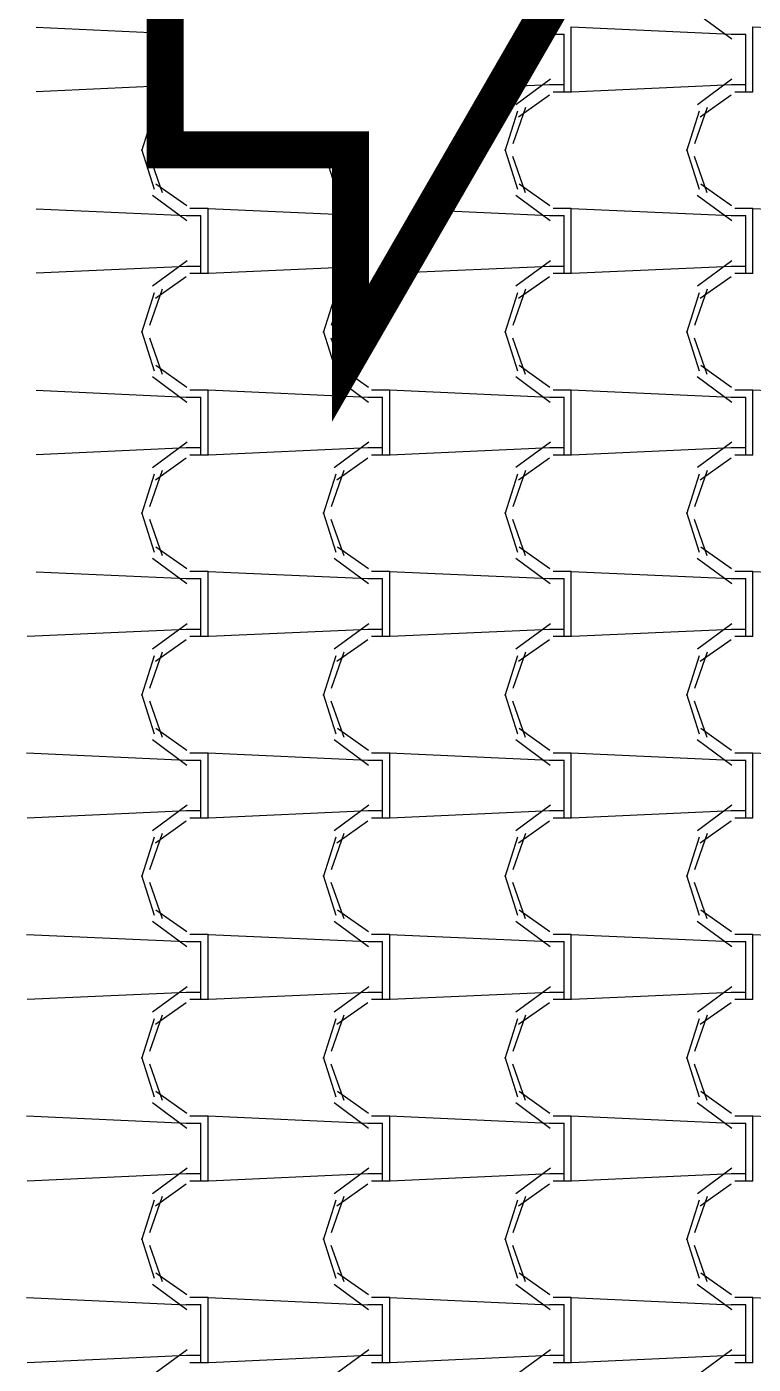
# Model space of a CAD drawing. Header units: millimetres. Extents: x -336 to -33, y -135 to 770.
# Drawn here: x -175.551 to -174.351, y 736.378 to 738.589 of the extents above; entities that cross this region are included whole.
import ezdxf

# ---------------------------------------------------------------- set-up
doc = ezdxf.new("R2010")
doc.units = ezdxf.units.MM
doc.header["$LTSCALE"] = 50
doc.header["$MEASUREMENT"] = 0
doc.layers.get('0').update_dxf_attribs({"linetype": 'CONTINUOUS'})
doc.layers.add('-HIDRO', color=8, linetype='CONTINUOUS')

# ---------------------------------------------------------------- blocks, each defined once
blk = doc.blocks.new('Seta')
at = {"const_width": 2}
blk.add_lwpolyline([(10, 15), (10, 25.981), (25, 0), (10, -25.981), (10, -15), (0, -15), (0, 15)], close=True, dxfattribs=at)

msp = doc.modelspace()

# ---------------------------------------------------------------- linework, layer by layer
at = {"layer": '-HIDRO', "linetype": 'Continuous'}
for p, q in [((-174.4436, 738.6103), (-174.3866, 738.5683)), ((-175.3224, 738.5774), (-175.5356, 738.5871)), ((-174.6878, 738.5758), (-174.712, 738.5769)), ((-174.7079, 738.584), (-174.6866, 738.5683)), ((-174.6877, 738.5765), (-174.6637, 738.5765)), ((-174.6637, 738.4925), (-174.6637, 738.5765)), ((-174.3878, 738.5758), (-174.6518, 738.5878)), ((-174.6517, 738.4925), (-174.6517, 738.5885)), ((-174.3877, 738.5765), (-174.3637, 738.5765)), ((-174.3637, 738.4925), (-174.3637, 738.5765)), ((-174.0878, 738.5758), (-174.3518, 738.5878)), ((-174.3517, 738.4925), (-174.3517, 738.5885)), ((-175.3224, 738.4909), (-175.5356, 738.4812)), ((-174.6867, 738.4925), (-174.7627, 738.4891)), ((-174.6863, 738.5017), (-174.7433, 738.4597)), ((-174.6637, 738.4925), (-174.6877, 738.4925)), ((-174.6637, 738.4805), (-174.6637, 738.4925)), ((-174.6517, 738.4805), (-174.6517, 738.4925)), ((-174.3867, 738.4925), (-174.6507, 738.4805)), ((-174.3863, 738.5017), (-174.4433, 738.4597)), ((-174.3637, 738.4925), (-174.3877, 738.4925)), ((-174.3637, 738.4805), (-174.3637, 738.4925)), ((-174.3517, 738.4805), (-174.3517, 738.4925)), ((-175.3224, 738.4752), (-175.3433, 738.4597)), ((-174.6878, 738.4753), (-174.7388, 738.4393)), ((-174.6517, 738.4805), (-174.6817, 738.4805)), ((-174.3878, 738.4753), (-174.4388, 738.4393)), ((-174.3517, 738.4805), (-174.3817, 738.4805)), ((-175.3405, 738.4489), (-175.3615, 738.3829)), ((-175.3275, 738.4549), (-175.3485, 738.3949)), ((-175.3224, 738.4508), (-175.3387, 738.4393)), ((-174.7405, 738.4489), (-174.7615, 738.3829)), ((-174.7275, 738.4549), (-174.7485, 738.3949)), ((-174.4405, 738.4489), (-174.4615, 738.3829)), ((-174.4275, 738.4549), (-174.4485, 738.3949)), ((-175.3616, 738.3861), (-175.3406, 738.3201)), ((-175.3487, 738.3745), (-175.3277, 738.3145)), ((-175.0608, 738.3849), (-175.0615, 738.3829)), ((-175.0613, 738.3849), (-175.0406, 738.3201)), ((-175.0487, 738.3745), (-175.0277, 738.3145)), ((-174.7616, 738.3861), (-174.7406, 738.3201)), ((-174.7487, 738.3745), (-174.7277, 738.3145)), ((-174.4616, 738.3861), (-174.4406, 738.3201)), ((-174.4487, 738.3745), (-174.4277, 738.3145)), ((-175.3436, 738.3103), (-175.2866, 738.2683)), ((-175.338, 738.3291), (-175.287, 738.2931)), ((-175.0436, 738.3103), (-175.0166, 738.2905)), ((-175.038, 738.3291), (-175.0166, 738.314)), ((-174.7436, 738.3103), (-174.6866, 738.2683)), ((-174.738, 738.3291), (-174.687, 738.2931)), ((-174.4436, 738.3103), (-174.3866, 738.2683)), ((-174.438, 738.3291), (-174.387, 738.2931)), ((-175.2878, 738.2758), (-175.5356, 738.2871)), ((-175.2817, 738.2885), (-175.2517, 738.2885)), ((-175.0166, 738.2771), (-175.2518, 738.2878)), ((-175.2517, 738.1925), (-175.2517, 738.2885)), ((-174.6817, 738.2885), (-174.6517, 738.2885)), ((-174.3878, 738.2758), (-174.6518, 738.2878)), ((-174.6517, 738.1925), (-174.6517, 738.2885)), ((-174.3817, 738.2885), (-174.3517, 738.2885)), ((-174.0878, 738.2758), (-174.3518, 738.2878)), ((-174.3517, 738.1925), (-174.3517, 738.2885)), ((-175.2877, 738.2765), (-175.2637, 738.2765)), ((-175.2637, 738.1925), (-175.2637, 738.2765)), ((-174.6878, 738.2758), (-174.8807, 738.2846)), ((-174.6877, 738.2765), (-174.6637, 738.2765)), ((-174.6637, 738.1925), (-174.6637, 738.2765)), ((-174.3877, 738.2765), (-174.3637, 738.2765)), ((-174.3637, 738.1925), (-174.3637, 738.2765)), ((-175.2863, 738.2017), (-175.3433, 738.1597)), ((-174.6863, 738.2017), (-174.7433, 738.1597)), ((-174.3863, 738.2018), (-174.4433, 738.1598)), ((-175.2867, 738.1925), (-175.5356, 738.1812)), ((-175.2878, 738.1753), (-175.3388, 738.1393)), ((-175.2637, 738.1925), (-175.2877, 738.1925)), ((-175.2517, 738.1805), (-175.2817, 738.1805)), ((-175.2637, 738.1805), (-175.2637, 738.1925)), ((-175.2517, 738.1805), (-175.2517, 738.1925)), ((-175.0166, 738.1912), (-175.2507, 738.1805)), ((-175.0166, 738.1794), (-175.0433, 738.1597)), ((-174.6867, 738.1925), (-174.9405, 738.181)), ((-174.6878, 738.1753), (-174.7388, 738.1393)), ((-174.6637, 738.1925), (-174.6877, 738.1925)), ((-174.6517, 738.1805), (-174.6817, 738.1805)), ((-174.6637, 738.1805), (-174.6637, 738.1925)), ((-174.6517, 738.1805), (-174.6517, 738.1925)), ((-174.3867, 738.1925), (-174.6507, 738.1805)), ((-174.3878, 738.1753), (-174.4388, 738.1393)), ((-174.3637, 738.1925), (-174.3877, 738.1925)), ((-174.3517, 738.1805), (-174.3817, 738.1805)), ((-174.3637, 738.1805), (-174.3637, 738.1925)), ((-174.3517, 738.1805), (-174.3517, 738.1925)), ((-175.3275, 738.1549), (-175.3485, 738.0949)), ((-175.0275, 738.1549), (-175.0485, 738.0949)), ((-175.0166, 738.1549), (-175.0388, 738.1393)), ((-174.7275, 738.1549), (-174.7485, 738.0949)), ((-174.4275, 738.1549), (-174.4485, 738.0949)), ((-175.3405, 738.1489), (-175.3615, 738.0829)), ((-175.0405, 738.1489), (-175.0615, 738.0829)), ((-174.7405, 738.1489), (-174.7615, 738.0829)), ((-174.4405, 738.1489), (-174.4615, 738.0829)), ((-175.3616, 738.0861), (-175.3406, 738.0201)), ((-175.3487, 738.0745), (-175.3277, 738.0145)), ((-175.0616, 738.0861), (-175.0406, 738.0201)), ((-175.0487, 738.0745), (-175.0277, 738.0145)), ((-174.7616, 738.0861), (-174.7406, 738.0201)), ((-174.7487, 738.0745), (-174.7277, 738.0145)), ((-174.4616, 738.0861), (-174.4406, 738.0201)), ((-174.4487, 738.0745), (-174.4277, 738.0145)), ((-175.338, 738.0291), (-175.287, 737.9931)), ((-175.038, 738.0291), (-174.987, 737.9931)), ((-174.738, 738.0291), (-174.687, 737.9931)), ((-174.438, 738.0291), (-174.387, 737.9931)), ((-175.3436, 738.0103), (-175.2866, 737.9683)), ((-175.0436, 738.0103), (-174.9866, 737.9683)), ((-174.7436, 738.0103), (-174.6866, 737.9683)), ((-174.4436, 738.0103), (-174.3866, 737.9683)), ((-175.2878, 737.9758), (-175.5356, 737.9871)), ((-175.2877, 737.9765), (-175.2637, 737.9765)), ((-175.2817, 737.9885), (-175.2517, 737.9885)), ((-175.2637, 737.8925), (-175.2637, 737.9765)), ((-174.9878, 737.9758), (-175.2518, 737.9878)), ((-175.2517, 737.8925), (-175.2517, 737.9885)), ((-174.9877, 737.9765), (-174.9637, 737.9765)), ((-174.9817, 737.9885), (-174.9517, 737.9885)), ((-174.9637, 737.8925), (-174.9637, 737.9765)), ((-174.6878, 737.9758), (-174.9518, 737.9878)), ((-174.9517, 737.8925), (-174.9517, 737.9885)), ((-174.6877, 737.9765), (-174.6637, 737.9765)), ((-174.6817, 737.9885), (-174.6517, 737.9885)), ((-174.6637, 737.8925), (-174.6637, 737.9765)), ((-174.3878, 737.9758), (-174.6518, 737.9878)), ((-174.6517, 737.8925), (-174.6517, 737.9885)), ((-174.3877, 737.9765), (-174.3637, 737.9765)), ((-174.3817, 737.9885), (-174.3517, 737.9885)), ((-174.3637, 737.8925), (-174.3637, 737.9765)), ((-174.0878, 737.9758), (-174.3518, 737.9878)), ((-174.3517, 737.8925), (-174.3517, 737.9885)), ((-175.2867, 737.8925), (-175.5356, 737.8812)), ((-175.2863, 737.9017), (-175.3433, 737.8597)), ((-175.2637, 737.8925), (-175.2877, 737.8925)), ((-175.2637, 737.8805), (-175.2637, 737.8925)), ((-175.2517, 737.8805), (-175.2517, 737.8925)), ((-174.9867, 737.8925), (-175.2507, 737.8805)), ((-174.9863, 737.9017), (-175.0433, 737.8597)), ((-174.9637, 737.8925), (-174.9877, 737.8925)), ((-174.9637, 737.8805), (-174.9637, 737.8925)), ((-174.9517, 737.8805), (-174.9517, 737.8925)), ((-174.6867, 737.8925), (-174.9507, 737.8805)), ((-174.6863, 737.9018), (-174.7433, 737.8598)), ((-174.6637, 737.8925), (-174.6877, 737.8925)), ((-174.6637, 737.8805), (-174.6637, 737.8925)), ((-174.6517, 737.8805), (-174.6517, 737.8925)), ((-174.3867, 737.8925), (-174.6507, 737.8805)), ((-174.3863, 737.9018), (-174.4433, 737.8598)), ((-174.3637, 737.8925), (-174.3877, 737.8925)), ((-174.3637, 737.8805), (-174.3637, 737.8925)), ((-174.3517, 737.8805), (-174.3517, 737.8925)), ((-175.2878, 737.8753), (-175.3388, 737.8393)), ((-175.2517, 737.8805), (-175.2817, 737.8805)), ((-174.9878, 737.8753), (-175.0388, 737.8393)), ((-174.9517, 737.8805), (-174.9817, 737.8805)), ((-174.6878, 737.8753), (-174.7388, 737.8393)), ((-174.6517, 737.8805), (-174.6817, 737.8805)), ((-174.3878, 737.8753), (-174.4388, 737.8393)), ((-174.3517, 737.8805), (-174.3817, 737.8805)), ((-175.3405, 737.8489), (-175.3615, 737.7829)), ((-175.3275, 737.8549), (-175.3485, 737.7949)), ((-175.0405, 737.8489), (-175.0615, 737.7829)), ((-175.0275, 737.8549), (-175.0485, 737.7949)), ((-174.7405, 737.8489), (-174.7615, 737.7829)), ((-174.7275, 737.8549), (-174.7485, 737.7949)), ((-174.4405, 737.8489), (-174.4615, 737.7829)), ((-174.4275, 737.8549), (-174.4485, 737.7949)), ((-175.3616, 737.7861), (-175.3406, 737.7201)), ((-175.0616, 737.7861), (-175.0406, 737.7201)), ((-174.7616, 737.7861), (-174.7406, 737.7201)), ((-174.4616, 737.7861), (-174.4406, 737.7201)), ((-175.3487, 737.7745), (-175.3277, 737.7145)), ((-175.0487, 737.7745), (-175.0277, 737.7145)), ((-174.7487, 737.7745), (-174.7277, 737.7145)), ((-174.4487, 737.7745), (-174.4277, 737.7145)), ((-175.338, 737.7291), (-175.287, 737.6931)), ((-175.038, 737.7291), (-174.987, 737.6931)), ((-174.738, 737.7291), (-174.687, 737.6931)), ((-174.438, 737.7291), (-174.387, 737.6931)), ((-175.3436, 737.7103), (-175.2866, 737.6683)), ((-175.0436, 737.7103), (-174.9866, 737.6683)), ((-174.7436, 737.7103), (-174.6866, 737.6683)), ((-174.4436, 737.7103), (-174.3866, 737.6683)), ((-175.2878, 737.6758), (-175.5356, 737.6871)), ((-175.2877, 737.6765), (-175.2637, 737.6765)), ((-175.2817, 737.6885), (-175.2517, 737.6885)), ((-175.2637, 737.5925), (-175.2637, 737.6765)), ((-174.9878, 737.6758), (-175.2518, 737.6878)), ((-175.2517, 737.5925), (-175.2517, 737.6885)), ((-174.9877, 737.6765), (-174.9637, 737.6765)), ((-174.9817, 737.6885), (-174.9517, 737.6885)), ((-174.9637, 737.5925), (-174.9637, 737.6765)), ((-174.6878, 737.6758), (-174.9518, 737.6878)), ((-174.9517, 737.5925), (-174.9517, 737.6885)), ((-174.6877, 737.6765), (-174.6637, 737.6765)), ((-174.6817, 737.6885), (-174.6517, 737.6885)), ((-174.6637, 737.5925), (-174.6637, 737.6765)), ((-174.3878, 737.6758), (-174.6518, 737.6878)), ((-174.6517, 737.5925), (-174.6517, 737.6885)), ((-174.3877, 737.6765), (-174.3637, 737.6765)), ((-174.3817, 737.6885), (-174.3517, 737.6885)), ((-174.3637, 737.5925), (-174.3637, 737.6765)), ((-174.0878, 737.6758), (-174.3518, 737.6878)), ((-174.3517, 737.5925), (-174.3517, 737.6885)), ((-175.2863, 737.6017), (-175.3433, 737.5597)), ((-174.9863, 737.6018), (-175.0433, 737.5598)), ((-174.6863, 737.6018), (-174.7433, 737.5598)), ((-174.3863, 737.6018), (-174.4433, 737.5598)), ((-175.2867, 737.5925), (-175.5507, 737.5805)), ((-175.2637, 737.5925), (-175.2877, 737.5925)), ((-175.2517, 737.5805), (-175.2817, 737.5805)), ((-175.2637, 737.5805), (-175.2637, 737.5925)), ((-175.2517, 737.5805), (-175.2517, 737.5925)), ((-174.9867, 737.5925), (-175.2507, 737.5805)), ((-174.9637, 737.5925), (-174.9877, 737.5925)), ((-174.9517, 737.5805), (-174.9817, 737.5805)), ((-174.9637, 737.5805), (-174.9637, 737.5925)), ((-174.9517, 737.5805), (-174.9517, 737.5925)), ((-174.6867, 737.5925), (-174.9507, 737.5805)), ((-174.6637, 737.5925), (-174.6877, 737.5925)), ((-174.6517, 737.5805), (-174.6817, 737.5805)), ((-174.6637, 737.5805), (-174.6637, 737.5925)), ((-174.6517, 737.5805), (-174.6517, 737.5925)), ((-174.3867, 737.5925), (-174.6507, 737.5805)), ((-174.3637, 737.5925), (-174.3877, 737.5925)), ((-174.3517, 737.5805), (-174.3817, 737.5805)), ((-174.3637, 737.5805), (-174.3637, 737.5925)), ((-174.3517, 737.5805), (-174.3517, 737.5925)), ((-175.2878, 737.5753), (-175.3388, 737.5393)), ((-174.9878, 737.5753), (-175.0388, 737.5393)), ((-174.6878, 737.5753), (-174.7388, 737.5393)), ((-174.3878, 737.5753), (-174.4388, 737.5393)), ((-175.3405, 737.5489), (-175.3615, 737.4829)), ((-175.3275, 737.5549), (-175.3485, 737.4949)), ((-175.0405, 737.5489), (-175.0615, 737.4829)), ((-175.0275, 737.5549), (-175.0485, 737.4949)), ((-174.7405, 737.5489), (-174.7615, 737.4829)), ((-174.7275, 737.5549), (-174.7485, 737.4949)), ((-174.4405, 737.5489), (-174.4615, 737.4829)), ((-174.4275, 737.5549), (-174.4485, 737.4949)), ((-175.3616, 737.4861), (-175.3406, 737.4201)), ((-175.3487, 737.4745), (-175.3277, 737.4145)), ((-175.0616, 737.4861), (-175.0406, 737.4201)), ((-175.0487, 737.4745), (-175.0277, 737.4145)), ((-174.7616, 737.4861), (-174.7406, 737.4201)), ((-174.7487, 737.4745), (-174.7277, 737.4145)), ((-174.4616, 737.4861), (-174.4406, 737.4201)), ((-174.4487, 737.4745), (-174.4277, 737.4145)), ((-175.338, 737.4291), (-175.287, 737.3931)), ((-175.038, 737.4291), (-174.987, 737.3931)), ((-174.738, 737.4291), (-174.687, 737.3931)), ((-174.438, 737.4291), (-174.387, 737.3931)), ((-175.3436, 737.4103), (-175.2866, 737.3683)), ((-175.0436, 737.4103), (-174.9866, 737.3683)), ((-174.7436, 737.4103), (-174.6866, 737.3683)), ((-174.4436, 737.4103), (-174.3866, 737.3683)), ((-175.2878, 737.3758), (-175.5518, 737.3878)), ((-175.2817, 737.3885), (-175.2517, 737.3885)), ((-174.9878, 737.3758), (-175.2518, 737.3878)), ((-175.2517, 737.2925), (-175.2517, 737.3885)), ((-174.9817, 737.3885), (-174.9517, 737.3885)), ((-174.6878, 737.3758), (-174.9518, 737.3878)), ((-174.9517, 737.2925), (-174.9517, 737.3885)), ((-174.6817, 737.3885), (-174.6517, 737.3885)), ((-174.3878, 737.3758), (-174.6518, 737.3878)), ((-174.6517, 737.2925), (-174.6517, 737.3885)), ((-174.3817, 737.3885), (-174.3517, 737.3885)), ((-174.0878, 737.3758), (-174.3518, 737.3878)), ((-174.3517, 737.2925), (-174.3517, 737.3885)), ((-175.2877, 737.3765), (-175.2637, 737.3765)), ((-175.2637, 737.2925), (-175.2637, 737.3765)), ((-174.9877, 737.3765), (-174.9637, 737.3765)), ((-174.9637, 737.2925), (-174.9637, 737.3765)), ((-174.6877, 737.3765), (-174.6637, 737.3765)), ((-174.6637, 737.2925), (-174.6637, 737.3765)), ((-174.3877, 737.3765), (-174.3637, 737.3765)), ((-174.3637, 737.2925), (-174.3637, 737.3765)), ((-175.2867, 737.2925), (-175.5507, 737.2805)), ((-175.2863, 737.3018), (-175.3433, 737.2598)), ((-175.2637, 737.2925), (-175.2877, 737.2925)), ((-175.2637, 737.2805), (-175.2637, 737.2925)), ((-175.2517, 737.2805), (-175.2517, 737.2925)), ((-174.9867, 737.2925), (-175.2507, 737.2805)), ((-174.9863, 737.3018), (-175.0433, 737.2598)), ((-174.9637, 737.2925), (-174.9877, 737.2925)), ((-174.9637, 737.2805), (-174.9637, 737.2925)), ((-174.9517, 737.2805), (-174.9517, 737.2925)), ((-174.6867, 737.2925), (-174.9507, 737.2805)), ((-174.6863, 737.3018), (-174.7433, 737.2598)), ((-174.6637, 737.2925), (-174.6877, 737.2925)), ((-174.6637, 737.2805), (-174.6637, 737.2925)), ((-174.6517, 737.2805), (-174.6517, 737.2925)), ((-174.3867, 737.2925), (-174.6507, 737.2805)), ((-174.3863, 737.3018), (-174.4433, 737.2598)), ((-174.3637, 737.2925), (-174.3877, 737.2925)), ((-174.3637, 737.2805), (-174.3637, 737.2925)), ((-174.3517, 737.2805), (-174.3517, 737.2925)), ((-175.2878, 737.2753), (-175.3388, 737.2393)), ((-175.2517, 737.2805), (-175.2817, 737.2805)), ((-174.9878, 737.2753), (-175.0388, 737.2393)), ((-174.9517, 737.2805), (-174.9817, 737.2805)), ((-174.6878, 737.2753), (-174.7388, 737.2393)), ((-174.6517, 737.2805), (-174.6817, 737.2805)), ((-174.3878, 737.2753), (-174.4388, 737.2393)), ((-174.3517, 737.2805), (-174.3817, 737.2805)), ((-175.3405, 737.2489), (-175.3615, 737.1829)), ((-175.3275, 737.2549), (-175.3485, 737.1949)), ((-175.0405, 737.2489), (-175.0615, 737.1829)), ((-175.0275, 737.2549), (-175.0485, 737.1949)), ((-174.7405, 737.2489), (-174.7615, 737.1829)), ((-174.7275, 737.2549), (-174.7485, 737.1949)), ((-174.4405, 737.2489), (-174.4615, 737.1829)), ((-174.4275, 737.2549), (-174.4485, 737.1949)), ((-175.3616, 737.1861), (-175.3406, 737.1201)), ((-175.0616, 737.1861), (-175.0406, 737.1201)), ((-174.7616, 737.1861), (-174.7406, 737.1201)), ((-174.4616, 737.1861), (-174.4406, 737.1201)), ((-175.3487, 737.1745), (-175.3277, 737.1145)), ((-175.0487, 737.1745), (-175.0277, 737.1145)), ((-174.7487, 737.1745), (-174.7277, 737.1145)), ((-174.4487, 737.1745), (-174.4277, 737.1145)), ((-175.338, 737.1291), (-175.287, 737.0931)), ((-175.038, 737.1291), (-174.987, 737.0931)), ((-174.738, 737.1291), (-174.687, 737.0931)), ((-174.438, 737.1291), (-174.387, 737.0931)), ((-175.3436, 737.1103), (-175.2866, 737.0683)), ((-175.0436, 737.1103), (-174.9866, 737.0683)), ((-174.7436, 737.1103), (-174.6866, 737.0683)), ((-174.4436, 737.1103), (-174.3866, 737.0683)), ((-175.2878, 737.0758), (-175.5518, 737.0878)), ((-175.2877, 737.0765), (-175.2637, 737.0765)), ((-175.2817, 737.0885), (-175.2517, 737.0885)), ((-175.2637, 736.9925), (-175.2637, 737.0765)), ((-174.9878, 737.0758), (-175.2518, 737.0878)), ((-175.2517, 736.9925), (-175.2517, 737.0885)), ((-174.9877, 737.0765), (-174.9637, 737.0765)), ((-174.9817, 737.0885), (-174.9517, 737.0885)), ((-174.9637, 736.9925), (-174.9637, 737.0765)), ((-174.6878, 737.0758), (-174.9518, 737.0878)), ((-174.9517, 736.9925), (-174.9517, 737.0885)), ((-174.6877, 737.0765), (-174.6637, 737.0765)), ((-174.6817, 737.0885), (-174.6517, 737.0885)), ((-174.6637, 736.9925), (-174.6637, 737.0765)), ((-174.3878, 737.0758), (-174.6518, 737.0878)), ((-174.6517, 736.9925), (-174.6517, 737.0885)), ((-174.3877, 737.0765), (-174.3637, 737.0765)), ((-174.3817, 737.0885), (-174.3517, 737.0885)), ((-174.3637, 736.9925), (-174.3637, 737.0765)), ((-174.0878, 737.0758), (-174.3518, 737.0878)), ((-174.3517, 736.9925), (-174.3517, 737.0885)), ((-175.2867, 736.9925), (-175.5507, 736.9805)), ((-175.2863, 737.0018), (-175.3433, 736.9598)), ((-175.2637, 736.9925), (-175.2877, 736.9925)), ((-175.2637, 736.9805), (-175.2637, 736.9925)), ((-175.2517, 736.9805), (-175.2517, 736.9925)), ((-174.9867, 736.9925), (-175.2507, 736.9805)), ((-174.9863, 737.0018), (-175.0433, 736.9598)), ((-174.9637, 736.9925), (-174.9877, 736.9925)), ((-174.9637, 736.9805), (-174.9637, 736.9925)), ((-174.9517, 736.9805), (-174.9517, 736.9925)), ((-174.6867, 736.9925), (-174.9507, 736.9805)), ((-174.6863, 737.0018), (-174.7433, 736.9598)), ((-174.6637, 736.9925), (-174.6877, 736.9925)), ((-174.6637, 736.9805), (-174.6637, 736.9925)), ((-174.6517, 736.9805), (-174.6517, 736.9925)), ((-174.3867, 736.9925), (-174.6507, 736.9805)), ((-174.3863, 737.0018), (-174.4433, 736.9598)), ((-174.3637, 736.9925), (-174.3877, 736.9925)), ((-174.3637, 736.9805), (-174.3637, 736.9925)), ((-174.3517, 736.9805), (-174.3517, 736.9925)), ((-175.2878, 736.9753), (-175.3388, 736.9393)), ((-175.2517, 736.9805), (-175.2817, 736.9805)), ((-174.9878, 736.9753), (-175.0388, 736.9393)), ((-174.9517, 736.9805), (-174.9817, 736.9805)), ((-174.6878, 736.9753), (-174.7388, 736.9393)), ((-174.6517, 736.9805), (-174.6817, 736.9805)), ((-174.3878, 736.9753), (-174.4388, 736.9393)), ((-174.3517, 736.9805), (-174.3817, 736.9805)), ((-175.3405, 736.9489), (-175.3615, 736.8829)), ((-175.3275, 736.9549), (-175.3485, 736.8949)), ((-175.0405, 736.9489), (-175.0615, 736.8829)), ((-175.0275, 736.9549), (-175.0485, 736.8949)), ((-174.7405, 736.9489), (-174.7615, 736.8829)), ((-174.7275, 736.9549), (-174.7485, 736.8949)), ((-174.4405, 736.9489), (-174.4615, 736.8829)), ((-174.4275, 736.9549), (-174.4485, 736.8949)), ((-175.3616, 736.8861), (-175.3406, 736.8201)), ((-175.3487, 736.8745), (-175.3277, 736.8145)), ((-175.0616, 736.8861), (-175.0406, 736.8201)), ((-175.0487, 736.8745), (-175.0277, 736.8145)), ((-174.7616, 736.8861), (-174.7406, 736.8201)), ((-174.7487, 736.8745), (-174.7277, 736.8145)), ((-174.4616, 736.8861), (-174.4406, 736.8201)), ((-174.4487, 736.8745), (-174.4277, 736.8145)), ((-175.338, 736.8291), (-175.287, 736.7931)), ((-175.038, 736.8291), (-174.987, 736.7931)), ((-174.738, 736.8291), (-174.687, 736.7931)), ((-174.438, 736.8291), (-174.387, 736.7931)), ((-175.3436, 736.8103), (-175.2866, 736.7683)), ((-175.0436, 736.8103), (-174.9866, 736.7683)), ((-174.7436, 736.8103), (-174.6866, 736.7683)), ((-174.4436, 736.8103), (-174.3866, 736.7683)), ((-175.2878, 736.7758), (-175.5518, 736.7878)), ((-175.2817, 736.7885), (-175.2517, 736.7885)), ((-174.9878, 736.7758), (-175.2518, 736.7878)), ((-175.2517, 736.6925), (-175.2517, 736.7885)), ((-174.9817, 736.7885), (-174.9517, 736.7885)), ((-174.6878, 736.7758), (-174.9518, 736.7878)), ((-174.9517, 736.6925), (-174.9517, 736.7885)), ((-174.6817, 736.7885), (-174.6517, 736.7885)), ((-174.3878, 736.7758), (-174.6518, 736.7878)), ((-174.6517, 736.6925), (-174.6517, 736.7885)), ((-174.3817, 736.7885), (-174.3517, 736.7885)), ((-174.0878, 736.7758), (-174.3518, 736.7878)), ((-174.3517, 736.6925), (-174.3517, 736.7885)), ((-175.2877, 736.7765), (-175.2637, 736.7765)), ((-175.2637, 736.6925), (-175.2637, 736.7765)), ((-174.9877, 736.7765), (-174.9637, 736.7765)), ((-174.9637, 736.6925), (-174.9637, 736.7765)), ((-174.6877, 736.7765), (-174.6637, 736.7765)), ((-174.6637, 736.6925), (-174.6637, 736.7765)), ((-174.3877, 736.7765), (-174.3637, 736.7765)), ((-174.3637, 736.6925), (-174.3637, 736.7765)), ((-175.2863, 736.7018), (-175.3433, 736.6598)), ((-174.9863, 736.7018), (-175.0433, 736.6598)), ((-174.6863, 736.7018), (-174.7433, 736.6598)), ((-174.3863, 736.7018), (-174.4433, 736.6598)), ((-175.2867, 736.6925), (-175.5507, 736.6805)), ((-175.2878, 736.6753), (-175.3388, 736.6393)), ((-175.2637, 736.6925), (-175.2877, 736.6925)), ((-175.2517, 736.6805), (-175.2817, 736.6805)), ((-175.2637, 736.6805), (-175.2637, 736.6925)), ((-175.2517, 736.6805), (-175.2517, 736.6925)), ((-174.9867, 736.6925), (-175.2507, 736.6805)), ((-174.9878, 736.6753), (-175.0388, 736.6393)), ((-174.9637, 736.6925), (-174.9877, 736.6925)), ((-174.9517, 736.6805), (-174.9817, 736.6805)), ((-174.9637, 736.6805), (-174.9637, 736.6925)), ((-174.9517, 736.6805), (-174.9517, 736.6925)), ((-174.6867, 736.6925), (-174.9507, 736.6805)), ((-174.6878, 736.6753), (-174.7388, 736.6393)), ((-174.6637, 736.6925), (-174.6877, 736.6925)), ((-174.6517, 736.6805), (-174.6817, 736.6805)), ((-174.6637, 736.6805), (-174.6637, 736.6925)), ((-174.6517, 736.6805), (-174.6517, 736.6925)), ((-174.3867, 736.6925), (-174.6507, 736.6805)), ((-174.3878, 736.6753), (-174.4388, 736.6393)), ((-174.3637, 736.6925), (-174.3877, 736.6925)), ((-174.3517, 736.6805), (-174.3817, 736.6805)), ((-174.3637, 736.6805), (-174.3637, 736.6925)), ((-174.3517, 736.6805), (-174.3517, 736.6925)), ((-175.3275, 736.6549), (-175.3485, 736.5949)), ((-175.0275, 736.6549), (-175.0485, 736.5949)), ((-174.7275, 736.6549), (-174.7485, 736.5949)), ((-174.4275, 736.6549), (-174.4485, 736.5949)), ((-175.3405, 736.6489), (-175.3615, 736.5829)), ((-175.0405, 736.6489), (-175.0615, 736.5829)), ((-174.7405, 736.6489), (-174.7615, 736.5829)), ((-174.4405, 736.6489), (-174.4615, 736.5829)), ((-175.3616, 736.5861), (-175.3406, 736.5201)), ((-175.0616, 736.5861), (-175.0406, 736.5201)), ((-174.7616, 736.5861), (-174.7406, 736.5201)), ((-174.4616, 736.5861), (-174.4406, 736.5201)), ((-175.3487, 736.5745), (-175.3277, 736.5145)), ((-175.0487, 736.5745), (-175.0277, 736.5145)), ((-174.7487, 736.5745), (-174.7277, 736.5145)), ((-174.4487, 736.5745), (-174.4277, 736.5145)), ((-175.338, 736.5291), (-175.287, 736.4931)), ((-175.038, 736.5291), (-174.987, 736.4931)), ((-174.738, 736.5291), (-174.687, 736.4931)), ((-174.438, 736.5291), (-174.387, 736.4931)), ((-175.3436, 736.5103), (-175.2866, 736.4683)), ((-175.0436, 736.5103), (-174.9866, 736.4683)), ((-174.7436, 736.5103), (-174.6866, 736.4683)), ((-174.4436, 736.5103), (-174.3866, 736.4683)), ((-175.2878, 736.4758), (-175.5518, 736.4878)), ((-175.2877, 736.4765), (-175.2637, 736.4765)), ((-175.2817, 736.4885), (-175.2517, 736.4885)), ((-175.2637, 736.3925), (-175.2637, 736.4765)), ((-174.9878, 736.4758), (-175.2518, 736.4878)), ((-175.2517, 736.3925), (-175.2517, 736.4885)), ((-174.9877, 736.4765), (-174.9637, 736.4765)), ((-174.9817, 736.4885), (-174.9517, 736.4885)), ((-174.9637, 736.3925), (-174.9637, 736.4765)), ((-174.6878, 736.4758), (-174.9518, 736.4878)), ((-174.9517, 736.3925), (-174.9517, 736.4885)), ((-174.6877, 736.4765), (-174.6637, 736.4765)), ((-174.6817, 736.4885), (-174.6517, 736.4885)), ((-174.6637, 736.3925), (-174.6637, 736.4765)), ((-174.3878, 736.4758), (-174.6518, 736.4878)), ((-174.6517, 736.3925), (-174.6517, 736.4885)), ((-174.3877, 736.4765), (-174.3637, 736.4765)), ((-174.3817, 736.4885), (-174.3517, 736.4885)), ((-174.3637, 736.3925), (-174.3637, 736.4765)), ((-174.0878, 736.4758), (-174.3518, 736.4878)), ((-174.3517, 736.3925), (-174.3517, 736.4885)), ((-175.2867, 736.3925), (-175.5507, 736.3805)), ((-175.2863, 736.4018), (-175.3433, 736.3598)), ((-175.2637, 736.3925), (-175.2877, 736.3925)), ((-175.2637, 736.3805), (-175.2637, 736.3925)), ((-175.2517, 736.3805), (-175.2517, 736.3925)), ((-174.9867, 736.3925), (-175.2507, 736.3805)), ((-174.9863, 736.4018), (-175.0433, 736.3598)), ((-174.9637, 736.3925), (-174.9877, 736.3925)), ((-174.9637, 736.3805), (-174.9637, 736.3925)), ((-174.9517, 736.3805), (-174.9517, 736.3925)), ((-174.6867, 736.3925), (-174.9507, 736.3805)), ((-174.6863, 736.4018), (-174.7433, 736.3598)), ((-174.6637, 736.3925), (-174.6877, 736.3925)), ((-174.6637, 736.3805), (-174.6637, 736.3925)), ((-174.6517, 736.3805), (-174.6517, 736.3925)), ((-174.3867, 736.3925), (-174.6507, 736.3805)), ((-174.3863, 736.4018), (-174.4433, 736.3598)), ((-174.3637, 736.3925), (-174.3877, 736.3925)), ((-174.3637, 736.3805), (-174.3637, 736.3925)), ((-174.3517, 736.3805), (-174.3517, 736.3925)), ((-175.2517, 736.3805), (-175.2817, 736.3805)), ((-174.9517, 736.3805), (-174.9817, 736.3805)), ((-174.6517, 736.3805), (-174.6817, 736.3805)), ((-174.3517, 736.3805), (-174.3817, 736.3805))]:
    msp.add_line(p, q, dxfattribs=at)

# ---------------------------------------------------------------- block references
at = {"layer": '-HIDRO', "xscale": 0.03057599999997219, "yscale": 0.03057599999997219, "zscale": 0.03057599999997219}
msp.add_blockref('Seta', (-175.3224, 738.8436), dxfattribs=at)

doc.saveas('drawing.dxf')
